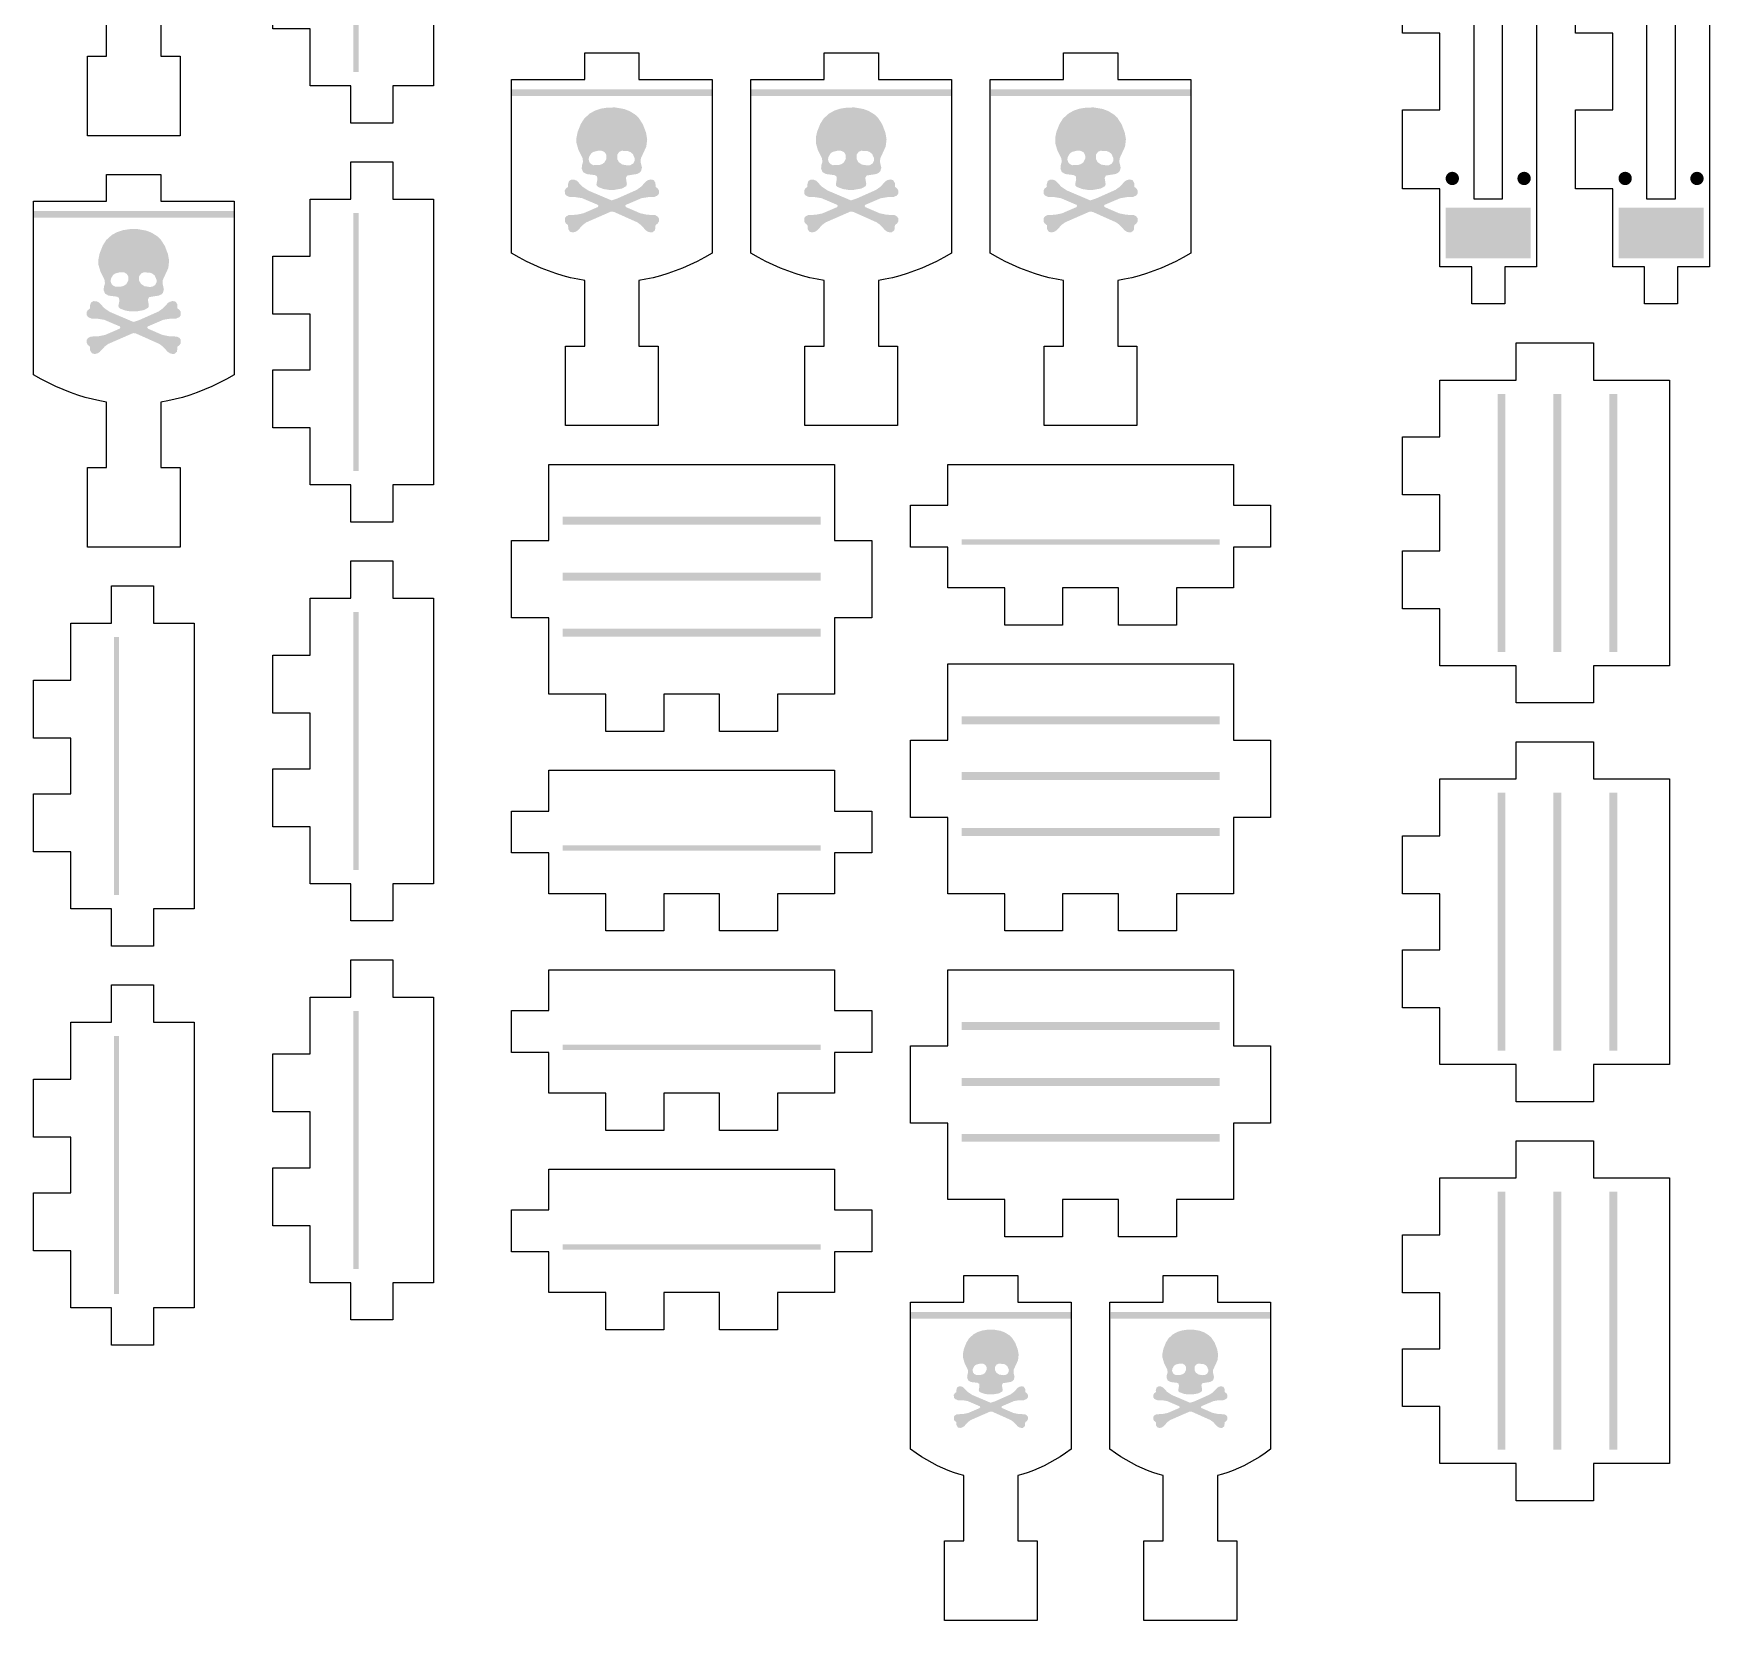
# Model space of a CAD drawing. Header units: millimetres. Extents: x 6 to 297, y 55 to 451.
# Drawn here: x 171 to 297, y 55 to 174.3 of the extents above; entities that cross this region are included whole.
import ezdxf

# ---------------------------------------------------------------- set-up
doc = ezdxf.new("R2010")
doc.units = ezdxf.units.MM
doc.layers.add('CUT', color=1, linetype='Continuous')
doc.layers.add('RASTER', color=7, linetype='Continuous')

msp = doc.modelspace()

# ---------------------------------------------------------------- hatches: boundary and pattern name
at = {"layer": 'RASTER'}
for points in [[(195.451, 190.799), (195.451, 171.399), (195.051, 171.399), (195.051, 190.799)], [(207, 170.097), (222, 170.097), (222, 169.597), (207, 169.597)], [(225, 170.097), (240, 170.097), (240, 169.597), (225, 169.597)], [(243, 170.097), (258, 170.097), (258, 169.597), (243, 169.597)], [(278.2, 163.398), (278.196, 163.333), (278.183, 163.269), (278.162, 163.207), (278.133, 163.148), (278.097, 163.094), (278.054, 163.044), (278.004, 163.001), (277.95, 162.965), (277.891, 162.936), (277.829, 162.915), (277.765, 162.902), (277.7, 162.898), (277.635, 162.902), (277.571, 162.915), (277.509, 162.936), (277.45, 162.965), (277.396, 163.001), (277.346, 163.044), (277.303, 163.094), (277.267, 163.148), (277.238, 163.207), (277.217, 163.269), (277.204, 163.333), (277.2, 163.398), (277.204, 163.463), (277.217, 163.527), (277.238, 163.589), (277.267, 163.648), (277.303, 163.702), (277.346, 163.752), (277.396, 163.795), (277.45, 163.831), (277.509, 163.86), (277.571, 163.881), (277.635, 163.894), (277.7, 163.898), (277.765, 163.894), (277.829, 163.881), (277.891, 163.86), (277.95, 163.831), (278.004, 163.795), (278.054, 163.752), (278.097, 163.702), (278.133, 163.648), (278.162, 163.589), (278.183, 163.527), (278.196, 163.463)], [(283.6, 163.398), (283.596, 163.333), (283.583, 163.269), (283.562, 163.207), (283.533, 163.148), (283.497, 163.094), (283.454, 163.044), (283.404, 163.001), (283.35, 162.965), (283.291, 162.936), (283.229, 162.915), (283.165, 162.902), (283.1, 162.898), (283.035, 162.902), (282.971, 162.915), (282.909, 162.936), (282.85, 162.965), (282.796, 163.001), (282.746, 163.044), (282.703, 163.094), (282.667, 163.148), (282.638, 163.207), (282.617, 163.269), (282.604, 163.333), (282.6, 163.398), (282.604, 163.463), (282.617, 163.527), (282.638, 163.589), (282.667, 163.648), (282.703, 163.702), (282.746, 163.752), (282.796, 163.795), (282.85, 163.831), (282.909, 163.86), (282.971, 163.881), (283.035, 163.894), (283.1, 163.898), (283.165, 163.894), (283.229, 163.881), (283.291, 163.86), (283.35, 163.831), (283.404, 163.795), (283.454, 163.752), (283.497, 163.702), (283.533, 163.648), (283.562, 163.589), (283.583, 163.527), (283.596, 163.463)], [(291.2, 163.398), (291.196, 163.333), (291.183, 163.269), (291.162, 163.207), (291.133, 163.148), (291.097, 163.094), (291.054, 163.044), (291.004, 163.001), (290.95, 162.965), (290.891, 162.936), (290.829, 162.915), (290.765, 162.902), (290.7, 162.898), (290.635, 162.902), (290.571, 162.915), (290.509, 162.936), (290.45, 162.965), (290.396, 163.001), (290.346, 163.044), (290.303, 163.094), (290.267, 163.148), (290.238, 163.207), (290.217, 163.269), (290.204, 163.333), (290.2, 163.398), (290.204, 163.463), (290.217, 163.527), (290.238, 163.589), (290.267, 163.648), (290.303, 163.702), (290.346, 163.752), (290.396, 163.795), (290.45, 163.831), (290.509, 163.86), (290.571, 163.881), (290.635, 163.894), (290.7, 163.898), (290.765, 163.894), (290.829, 163.881), (290.891, 163.86), (290.95, 163.831), (291.004, 163.795), (291.054, 163.752), (291.097, 163.702), (291.133, 163.648), (291.162, 163.589), (291.183, 163.527), (291.196, 163.463)], [(296.6, 163.398), (296.596, 163.333), (296.583, 163.269), (296.562, 163.207), (296.533, 163.148), (296.497, 163.094), (296.454, 163.044), (296.404, 163.001), (296.35, 162.965), (296.291, 162.936), (296.229, 162.915), (296.165, 162.902), (296.1, 162.898), (296.035, 162.902), (295.971, 162.915), (295.909, 162.936), (295.85, 162.965), (295.796, 163.001), (295.746, 163.044), (295.703, 163.094), (295.667, 163.148), (295.638, 163.207), (295.617, 163.269), (295.604, 163.333), (295.6, 163.398), (295.604, 163.463), (295.617, 163.527), (295.638, 163.589), (295.667, 163.648), (295.703, 163.702), (295.746, 163.752), (295.796, 163.795), (295.85, 163.831), (295.909, 163.86), (295.971, 163.881), (296.035, 163.894), (296.1, 163.898), (296.165, 163.894), (296.229, 163.881), (296.291, 163.86), (296.35, 163.831), (296.404, 163.795), (296.454, 163.752), (296.497, 163.702), (296.533, 163.648), (296.562, 163.589), (296.583, 163.527), (296.596, 163.463)], [(171.051, 160.955), (186.051, 160.955), (186.051, 160.455), (171.051, 160.455)], [(195.451, 160.799), (195.451, 141.399), (195.051, 141.399), (195.051, 160.799)], [(283.6, 161.198), (283.6, 157.398), (277.2, 157.398), (277.2, 161.198)], [(296.6, 161.198), (296.6, 157.398), (290.2, 157.398), (290.2, 161.198)], [(281.7, 147.198), (281.7, 127.798), (281.1, 127.798), (281.1, 147.198)], [(285.9, 147.198), (285.9, 127.798), (285.3, 127.798), (285.3, 147.198)], [(290.1, 147.198), (290.1, 127.798), (289.5, 127.798), (289.5, 147.198)], [(210.8, 137.953), (230.2, 137.953), (230.2, 137.353), (210.8, 137.353)], [(240.8, 136.253), (260.2, 136.253), (260.2, 135.853), (240.8, 135.853)], [(210.8, 133.753), (230.2, 133.753), (230.2, 133.153), (210.8, 133.153)], [(195.451, 130.799), (195.451, 111.399), (195.051, 111.399), (195.051, 130.799)], [(177.451, 128.912), (177.451, 109.512), (177.051, 109.512), (177.051, 128.912)], [(210.8, 129.553), (230.2, 129.553), (230.2, 128.953), (210.8, 128.953)], [(240.8, 122.953), (260.2, 122.953), (260.2, 122.353), (240.8, 122.353)], [(240.8, 118.753), (260.2, 118.753), (260.2, 118.153), (240.8, 118.153)], [(281.7, 117.198), (281.7, 97.798), (281.1, 97.798), (281.1, 117.198)], [(285.9, 117.198), (285.9, 97.798), (285.3, 97.798), (285.3, 117.198)], [(290.1, 117.198), (290.1, 97.798), (289.5, 97.798), (289.5, 117.198)], [(240.8, 114.553), (260.2, 114.553), (260.2, 113.953), (240.8, 113.953)], [(210.8, 113.253), (230.2, 113.253), (230.2, 112.853), (210.8, 112.853)], [(195.451, 100.799), (195.451, 81.399), (195.051, 81.399), (195.051, 100.799)], [(240.8, 99.953), (260.2, 99.953), (260.2, 99.353), (240.8, 99.353)], [(177.451, 98.912), (177.451, 79.512), (177.051, 79.512), (177.051, 98.912)], [(210.8, 98.253), (230.2, 98.253), (230.2, 97.853), (210.8, 97.853)], [(240.8, 95.753), (260.2, 95.753), (260.2, 95.153), (240.8, 95.153)], [(240.8, 91.553), (260.2, 91.553), (260.2, 90.953), (240.8, 90.953)], [(281.7, 87.198), (281.7, 67.798), (281.1, 67.798), (281.1, 87.198)], [(285.9, 87.198), (285.9, 67.798), (285.3, 67.798), (285.3, 87.198)], [(290.1, 87.198), (290.1, 67.798), (289.5, 67.798), (289.5, 87.198)], [(210.8, 83.253), (230.2, 83.253), (230.2, 82.853), (210.8, 82.853)], [(237, 78.153), (249, 78.153), (249, 77.653), (237, 77.653)], [(252, 78.153), (264, 78.153), (264, 77.653), (252, 77.653)]]:
    msp.add_hatch(color=7, dxfattribs=at).paths.add_polyline_path(points)
h = msp.add_hatch(color=7, dxfattribs=at)
h.paths.add_polyline_path([(214.19, 168.727), (214.746, 168.737), (215.418, 168.621), (215.829, 168.466), (216.255, 168.203), (216.501, 167.981), (216.83, 167.474), (217.069, 166.852), (217.158, 166.35), (217.094, 165.799), (216.683, 164.905), (216.665, 164.627), (216.764, 164.209), (216.69, 163.938), (216.567, 163.815), (216.38, 163.732), (215.659, 163.616), (215.558, 163.446), (215.632, 162.979), (215.59, 162.824), (215.278, 162.644), (214.672, 162.536), (214.303, 162.536), (213.877, 162.602), (213.466, 162.757), (213.368, 162.856), (213.343, 162.954), (213.417, 163.348), (213.385, 163.562), (213.228, 163.65), (212.615, 163.727), (212.342, 163.872), (212.236, 164.135), (212.253, 164.389), (212.335, 164.652), (212.295, 164.932), (211.997, 165.521), (211.842, 166.055), (211.842, 166.473), (211.931, 166.901), (212.17, 167.499), (212.426, 167.908), (212.854, 168.291), (213.252, 168.508), (213.678, 168.648)])
h.paths.add_polyline_path([(213.449, 165.481), (213.097, 165.39), (212.942, 165.275), (212.787, 165.011), (212.755, 164.827), (212.809, 164.635), (212.918, 164.497), (213.112, 164.396), (213.54, 164.406), (213.752, 164.465), (213.941, 164.595), (214.096, 164.883), (214.092, 165.154), (213.976, 165.358), (213.772, 165.474)], flags=0)
h.paths.add_polyline_path([(215.246, 165.481), (215.059, 165.398), (214.904, 165.183), (214.904, 164.859), (215.034, 164.62), (215.297, 164.44), (215.681, 164.381), (215.888, 164.396), (216.107, 164.522), (216.208, 164.716), (216.223, 164.898), (216.082, 165.225), (215.927, 165.366), (215.74, 165.449)], flags=0)
h.paths.add_polyline_path([(211.459, 163.313), (211.678, 163.306), (211.867, 163.225), (212.303, 162.774), (212.714, 162.496), (214.475, 161.748), (214.886, 161.879), (216.368, 162.538), (216.697, 162.774), (217.076, 163.183), (217.214, 163.267), (217.428, 163.323), (217.65, 163.274), (217.78, 163.06), (217.788, 162.772), (217.952, 162.642), (218.036, 162.504), (218.034, 162.25), (217.928, 162.11), (217.652, 161.992), (217.231, 161.994), (216.725, 161.911), (215.551, 161.411), (215.509, 161.33), (215.568, 161.241), (216.651, 160.774), (217.182, 160.666), (217.733, 160.651), (217.928, 160.55), (218.034, 160.41), (218.034, 160.159), (217.952, 160.018), (217.788, 159.888), (217.748, 159.509), (217.561, 159.352), (217.428, 159.337), (217.214, 159.393), (217.052, 159.502), (216.673, 159.91), (216.417, 160.097), (214.665, 160.88), (214.451, 160.912), (212.583, 160.097), (212.327, 159.91), (211.948, 159.502), (211.786, 159.393), (211.572, 159.337), (211.353, 159.388), (211.22, 159.6), (211.212, 159.888), (211.048, 160.018), (210.966, 160.159), (210.966, 160.41), (211.072, 160.55), (211.267, 160.651), (211.818, 160.666), (212.349, 160.774), (213.432, 161.241), (213.491, 161.33), (213.449, 161.411), (212.275, 161.911), (211.769, 161.994), (211.348, 161.992), (211.072, 162.11), (210.966, 162.25), (210.964, 162.504), (211.048, 162.642), (211.212, 162.772), (211.203, 162.954), (211.276, 163.2)])
h = msp.add_hatch(color=7, dxfattribs=at)
h.paths.add_polyline_path([(232.19, 168.727), (232.746, 168.737), (233.418, 168.621), (233.829, 168.466), (234.255, 168.203), (234.501, 167.981), (234.83, 167.474), (235.069, 166.852), (235.158, 166.35), (235.094, 165.799), (234.683, 164.905), (234.665, 164.627), (234.764, 164.209), (234.69, 163.938), (234.567, 163.815), (234.38, 163.732), (233.659, 163.616), (233.558, 163.446), (233.632, 162.979), (233.59, 162.824), (233.278, 162.644), (232.672, 162.536), (232.303, 162.536), (231.877, 162.602), (231.466, 162.757), (231.368, 162.856), (231.343, 162.954), (231.417, 163.348), (231.385, 163.562), (231.228, 163.65), (230.615, 163.727), (230.342, 163.872), (230.236, 164.135), (230.253, 164.389), (230.335, 164.652), (230.295, 164.932), (229.997, 165.521), (229.842, 166.055), (229.842, 166.473), (229.931, 166.901), (230.17, 167.499), (230.426, 167.908), (230.854, 168.291), (231.252, 168.508), (231.678, 168.648)])
h.paths.add_polyline_path([(231.449, 165.481), (231.097, 165.39), (230.942, 165.275), (230.787, 165.011), (230.755, 164.827), (230.809, 164.635), (230.918, 164.497), (231.112, 164.396), (231.54, 164.406), (231.752, 164.465), (231.941, 164.595), (232.096, 164.883), (232.092, 165.154), (231.976, 165.358), (231.772, 165.474)], flags=0)
h.paths.add_polyline_path([(233.246, 165.481), (233.059, 165.398), (232.904, 165.183), (232.904, 164.859), (233.034, 164.62), (233.297, 164.44), (233.681, 164.381), (233.888, 164.396), (234.107, 164.522), (234.208, 164.716), (234.223, 164.898), (234.082, 165.225), (233.927, 165.366), (233.74, 165.449)], flags=0)
h.paths.add_polyline_path([(229.459, 163.313), (229.678, 163.306), (229.867, 163.225), (230.303, 162.774), (230.714, 162.496), (232.475, 161.748), (232.886, 161.879), (234.368, 162.538), (234.697, 162.774), (235.076, 163.183), (235.214, 163.267), (235.428, 163.323), (235.65, 163.274), (235.78, 163.06), (235.788, 162.772), (235.952, 162.642), (236.036, 162.504), (236.034, 162.25), (235.928, 162.11), (235.652, 161.992), (235.231, 161.994), (234.725, 161.911), (233.551, 161.411), (233.509, 161.33), (233.568, 161.241), (234.651, 160.774), (235.182, 160.666), (235.733, 160.651), (235.928, 160.55), (236.034, 160.41), (236.034, 160.159), (235.952, 160.018), (235.788, 159.888), (235.748, 159.509), (235.561, 159.352), (235.428, 159.337), (235.214, 159.393), (235.052, 159.502), (234.673, 159.91), (234.417, 160.097), (232.665, 160.88), (232.451, 160.912), (230.583, 160.097), (230.327, 159.91), (229.948, 159.502), (229.786, 159.393), (229.572, 159.337), (229.353, 159.388), (229.22, 159.6), (229.212, 159.888), (229.048, 160.018), (228.966, 160.159), (228.966, 160.41), (229.072, 160.55), (229.267, 160.651), (229.818, 160.666), (230.349, 160.774), (231.432, 161.241), (231.491, 161.33), (231.449, 161.411), (230.275, 161.911), (229.769, 161.994), (229.348, 161.992), (229.072, 162.11), (228.966, 162.25), (228.964, 162.504), (229.048, 162.642), (229.212, 162.772), (229.203, 162.954), (229.276, 163.2)])
h = msp.add_hatch(color=7, dxfattribs=at)
h.paths.add_polyline_path([(250.19, 168.727), (250.746, 168.737), (251.418, 168.621), (251.829, 168.466), (252.255, 168.203), (252.501, 167.981), (252.83, 167.474), (253.069, 166.852), (253.158, 166.35), (253.094, 165.799), (252.683, 164.905), (252.665, 164.627), (252.764, 164.209), (252.69, 163.938), (252.567, 163.815), (252.38, 163.732), (251.659, 163.616), (251.558, 163.446), (251.632, 162.979), (251.59, 162.824), (251.278, 162.644), (250.672, 162.536), (250.303, 162.536), (249.877, 162.602), (249.466, 162.757), (249.368, 162.856), (249.343, 162.954), (249.417, 163.348), (249.385, 163.562), (249.228, 163.65), (248.615, 163.727), (248.342, 163.872), (248.236, 164.135), (248.253, 164.389), (248.335, 164.652), (248.295, 164.932), (247.997, 165.521), (247.842, 166.055), (247.842, 166.473), (247.931, 166.901), (248.17, 167.499), (248.426, 167.908), (248.854, 168.291), (249.252, 168.508), (249.678, 168.648)])
h.paths.add_polyline_path([(249.449, 165.481), (249.097, 165.39), (248.942, 165.275), (248.787, 165.011), (248.755, 164.827), (248.809, 164.635), (248.918, 164.497), (249.112, 164.396), (249.54, 164.406), (249.752, 164.465), (249.941, 164.595), (250.096, 164.883), (250.092, 165.154), (249.976, 165.358), (249.772, 165.474)], flags=0)
h.paths.add_polyline_path([(251.246, 165.481), (251.059, 165.398), (250.904, 165.183), (250.904, 164.859), (251.034, 164.62), (251.297, 164.44), (251.681, 164.381), (251.888, 164.396), (252.107, 164.522), (252.208, 164.716), (252.223, 164.898), (252.082, 165.225), (251.927, 165.366), (251.74, 165.449)], flags=0)
h.paths.add_polyline_path([(247.459, 163.313), (247.678, 163.306), (247.867, 163.225), (248.303, 162.774), (248.714, 162.496), (250.475, 161.748), (250.886, 161.879), (252.368, 162.538), (252.697, 162.774), (253.076, 163.183), (253.214, 163.267), (253.428, 163.323), (253.65, 163.274), (253.78, 163.06), (253.788, 162.772), (253.952, 162.642), (254.036, 162.504), (254.034, 162.25), (253.928, 162.11), (253.652, 161.992), (253.231, 161.994), (252.725, 161.911), (251.551, 161.411), (251.509, 161.33), (251.568, 161.241), (252.651, 160.774), (253.182, 160.666), (253.733, 160.651), (253.928, 160.55), (254.034, 160.41), (254.034, 160.159), (253.952, 160.018), (253.788, 159.888), (253.748, 159.509), (253.561, 159.352), (253.428, 159.337), (253.214, 159.393), (253.052, 159.502), (252.673, 159.91), (252.417, 160.097), (250.665, 160.88), (250.451, 160.912), (248.583, 160.097), (248.327, 159.91), (247.948, 159.502), (247.786, 159.393), (247.572, 159.337), (247.353, 159.388), (247.22, 159.6), (247.212, 159.888), (247.048, 160.018), (246.966, 160.159), (246.966, 160.41), (247.072, 160.55), (247.267, 160.651), (247.818, 160.666), (248.349, 160.774), (249.432, 161.241), (249.491, 161.33), (249.449, 161.411), (248.275, 161.911), (247.769, 161.994), (247.348, 161.992), (247.072, 162.11), (246.966, 162.25), (246.964, 162.504), (247.048, 162.642), (247.212, 162.772), (247.203, 162.954), (247.276, 163.2)])
h = msp.add_hatch(color=7, dxfattribs=at)
h.paths.add_polyline_path([(178.241, 159.586), (178.797, 159.595), (179.469, 159.48), (179.88, 159.325), (180.305, 159.061), (180.551, 158.84), (180.881, 158.333), (181.12, 157.711), (181.209, 157.209), (181.145, 156.657), (180.734, 155.764), (180.716, 155.486), (180.815, 155.068), (180.741, 154.797), (180.618, 154.674), (180.431, 154.59), (179.71, 154.475), (179.609, 154.305), (179.683, 153.837), (179.641, 153.682), (179.329, 153.503), (178.723, 153.394), (178.354, 153.394), (177.928, 153.461), (177.517, 153.616), (177.419, 153.714), (177.394, 153.813), (177.468, 154.206), (177.436, 154.421), (177.279, 154.509), (176.666, 154.585), (176.393, 154.731), (176.287, 154.994), (176.304, 155.247), (176.385, 155.511), (176.346, 155.791), (176.048, 156.379), (175.893, 156.913), (175.893, 157.332), (175.982, 157.76), (176.221, 158.358), (176.477, 158.766), (176.905, 159.15), (177.303, 159.367), (177.729, 159.507)])
h.paths.add_polyline_path([(177.5, 156.34), (177.148, 156.249), (176.993, 156.133), (176.838, 155.87), (176.806, 155.685), (176.86, 155.493), (176.969, 155.356), (177.163, 155.255), (177.591, 155.265), (177.803, 155.324), (177.992, 155.454), (178.147, 155.742), (178.142, 156.013), (178.027, 156.217), (177.823, 156.333)], flags=0)
h.paths.add_polyline_path([(179.297, 156.34), (179.11, 156.256), (178.954, 156.042), (178.954, 155.717), (179.085, 155.479), (179.348, 155.299), (179.732, 155.24), (179.939, 155.255), (180.158, 155.38), (180.259, 155.575), (180.273, 155.757), (180.133, 156.084), (179.978, 156.224), (179.791, 156.308)], flags=0)
h.paths.add_polyline_path([(175.509, 154.172), (175.728, 154.165), (175.918, 154.083), (176.353, 153.633), (176.764, 153.355), (178.526, 152.607), (178.937, 152.737), (180.419, 153.397), (180.748, 153.633), (181.127, 154.042), (181.265, 154.125), (181.479, 154.182), (181.701, 154.133), (181.831, 153.919), (181.838, 153.631), (182.003, 153.5), (182.087, 153.362), (182.085, 153.109), (181.979, 152.969), (181.703, 152.851), (181.282, 152.853), (180.775, 152.769), (179.602, 152.27), (179.56, 152.189), (179.619, 152.1), (180.702, 151.633), (181.233, 151.524), (181.784, 151.509), (181.979, 151.409), (182.085, 151.268), (182.085, 151.017), (182.003, 150.877), (181.838, 150.747), (181.799, 150.368), (181.612, 150.21), (181.479, 150.195), (181.265, 150.252), (181.103, 150.36), (180.724, 150.769), (180.468, 150.956), (178.716, 151.738), (178.502, 151.77), (176.634, 150.956), (176.378, 150.769), (175.999, 150.36), (175.837, 150.252), (175.623, 150.195), (175.404, 150.247), (175.271, 150.459), (175.263, 150.747), (175.099, 150.877), (175.017, 151.017), (175.017, 151.268), (175.123, 151.409), (175.318, 151.509), (175.869, 151.524), (176.4, 151.633), (177.483, 152.1), (177.542, 152.189), (177.5, 152.27), (176.326, 152.769), (175.82, 152.853), (175.399, 152.851), (175.123, 152.969), (175.017, 153.109), (175.015, 153.362), (175.099, 153.5), (175.263, 153.631), (175.254, 153.813), (175.327, 154.059)])
h = msp.add_hatch(color=7, dxfattribs=at)
h.paths.add_polyline_path([(242.756, 76.825), (243.194, 76.833), (243.723, 76.742), (244.046, 76.62), (244.381, 76.413), (244.575, 76.239), (244.835, 75.839), (245.022, 75.349), (245.092, 74.954), (245.042, 74.52), (244.718, 73.817), (244.705, 73.598), (244.782, 73.269), (244.724, 73.056), (244.627, 72.959), (244.48, 72.893), (243.912, 72.802), (243.833, 72.668), (243.891, 72.3), (243.858, 72.178), (243.612, 72.037), (243.136, 71.952), (242.845, 71.952), (242.51, 72.004), (242.186, 72.126), (242.109, 72.203), (242.09, 72.281), (242.148, 72.591), (242.122, 72.759), (241.998, 72.829), (241.516, 72.889), (241.301, 73.003), (241.218, 73.211), (241.231, 73.41), (241.295, 73.618), (241.264, 73.838), (241.03, 74.301), (240.908, 74.722), (240.908, 75.051), (240.978, 75.388), (241.165, 75.859), (241.367, 76.18), (241.704, 76.483), (242.018, 76.653), (242.353, 76.763)])
h.paths.add_polyline_path([(242.173, 74.27), (241.896, 74.199), (241.774, 74.108), (241.652, 73.9), (241.627, 73.755), (241.669, 73.604), (241.754, 73.495), (241.907, 73.416), (242.245, 73.424), (242.411, 73.47), (242.56, 73.573), (242.682, 73.8), (242.678, 74.013), (242.587, 74.173), (242.427, 74.265)], flags=0)
h.paths.add_polyline_path([(243.587, 74.27), (243.44, 74.204), (243.318, 74.036), (243.318, 73.78), (243.42, 73.592), (243.628, 73.451), (243.93, 73.404), (244.093, 73.416), (244.265, 73.515), (244.344, 73.668), (244.356, 73.811), (244.246, 74.069), (244.124, 74.179), (243.976, 74.245)], flags=0)
h.paths.add_polyline_path([(240.606, 72.564), (240.778, 72.558), (240.927, 72.494), (241.27, 72.139), (241.594, 71.921), (242.981, 71.332), (243.304, 71.434), (244.47, 71.953), (244.73, 72.139), (245.028, 72.461), (245.137, 72.527), (245.305, 72.571), (245.48, 72.533), (245.582, 72.364), (245.588, 72.138), (245.718, 72.035), (245.784, 71.926), (245.782, 71.727), (245.698, 71.616), (245.482, 71.523), (245.15, 71.525), (244.751, 71.46), (243.827, 71.066), (243.794, 71.002), (243.841, 70.933), (244.693, 70.565), (245.112, 70.479), (245.545, 70.468), (245.698, 70.388), (245.782, 70.278), (245.782, 70.08), (245.718, 69.97), (245.588, 69.867), (245.557, 69.569), (245.41, 69.445), (245.305, 69.433), (245.137, 69.478), (245.009, 69.563), (244.711, 69.885), (244.509, 70.032), (243.13, 70.648), (242.961, 70.673), (241.491, 70.032), (241.289, 69.885), (240.991, 69.563), (240.863, 69.478), (240.695, 69.433), (240.522, 69.474), (240.418, 69.641), (240.412, 69.867), (240.282, 69.97), (240.218, 70.08), (240.218, 70.278), (240.302, 70.388), (240.455, 70.468), (240.888, 70.479), (241.307, 70.565), (242.159, 70.933), (242.206, 71.002), (242.173, 71.066), (241.249, 71.46), (240.85, 71.525), (240.518, 71.523), (240.302, 71.616), (240.218, 71.727), (240.216, 71.926), (240.282, 72.035), (240.412, 72.138), (240.404, 72.281), (240.462, 72.475)])
h = msp.add_hatch(color=7, dxfattribs=at)
h.paths.add_polyline_path([(257.756, 76.825), (258.194, 76.833), (258.723, 76.742), (259.046, 76.62), (259.381, 76.413), (259.575, 76.239), (259.835, 75.839), (260.022, 75.349), (260.092, 74.954), (260.042, 74.52), (259.718, 73.817), (259.705, 73.598), (259.782, 73.269), (259.724, 73.056), (259.627, 72.959), (259.48, 72.893), (258.912, 72.802), (258.833, 72.668), (258.891, 72.3), (258.858, 72.178), (258.612, 72.037), (258.136, 71.952), (257.845, 71.952), (257.51, 72.004), (257.186, 72.126), (257.109, 72.203), (257.09, 72.281), (257.148, 72.591), (257.122, 72.759), (256.998, 72.829), (256.516, 72.889), (256.301, 73.003), (256.218, 73.211), (256.231, 73.41), (256.295, 73.618), (256.264, 73.838), (256.03, 74.301), (255.908, 74.722), (255.908, 75.051), (255.978, 75.388), (256.165, 75.859), (256.367, 76.18), (256.704, 76.483), (257.018, 76.653), (257.353, 76.763)])
h.paths.add_polyline_path([(257.173, 74.27), (256.896, 74.199), (256.774, 74.108), (256.652, 73.9), (256.627, 73.755), (256.669, 73.604), (256.754, 73.495), (256.907, 73.416), (257.245, 73.424), (257.411, 73.47), (257.56, 73.573), (257.682, 73.8), (257.678, 74.013), (257.587, 74.173), (257.427, 74.265)], flags=0)
h.paths.add_polyline_path([(258.587, 74.27), (258.44, 74.204), (258.318, 74.036), (258.318, 73.78), (258.42, 73.592), (258.628, 73.451), (258.93, 73.404), (259.093, 73.416), (259.265, 73.515), (259.344, 73.668), (259.356, 73.811), (259.246, 74.069), (259.124, 74.179), (258.976, 74.245)], flags=0)
h.paths.add_polyline_path([(255.606, 72.564), (255.778, 72.558), (255.927, 72.494), (256.27, 72.139), (256.594, 71.921), (257.981, 71.332), (258.304, 71.434), (259.47, 71.953), (259.73, 72.139), (260.028, 72.461), (260.137, 72.527), (260.305, 72.571), (260.48, 72.533), (260.582, 72.364), (260.588, 72.138), (260.718, 72.035), (260.784, 71.926), (260.782, 71.727), (260.698, 71.616), (260.482, 71.523), (260.15, 71.525), (259.751, 71.46), (258.827, 71.066), (258.794, 71.002), (258.841, 70.933), (259.693, 70.565), (260.112, 70.479), (260.545, 70.468), (260.698, 70.388), (260.782, 70.278), (260.782, 70.08), (260.718, 69.97), (260.588, 69.867), (260.557, 69.569), (260.41, 69.445), (260.305, 69.433), (260.137, 69.478), (260.009, 69.563), (259.711, 69.885), (259.509, 70.032), (258.13, 70.648), (257.961, 70.673), (256.491, 70.032), (256.289, 69.885), (255.991, 69.563), (255.863, 69.478), (255.695, 69.433), (255.522, 69.474), (255.418, 69.641), (255.412, 69.867), (255.282, 69.97), (255.218, 70.08), (255.218, 70.278), (255.302, 70.388), (255.455, 70.468), (255.888, 70.479), (256.307, 70.565), (257.159, 70.933), (257.206, 71.002), (257.173, 71.066), (256.249, 71.46), (255.85, 71.525), (255.518, 71.523), (255.302, 71.616), (255.218, 71.727), (255.216, 71.926), (255.282, 72.035), (255.412, 72.138), (255.404, 72.281), (255.462, 72.475)])

# ---------------------------------------------------------------- linework, layer by layer
at = {"layer": 'CUT'}
for points in [[(284.04, 197.839), (284.04, 156.758), (281.64, 156.758), (281.64, 153.958), (279.16, 153.958), (279.16, 156.758), (276.76, 156.758), (276.76, 162.615), (273.96, 162.615), (273.96, 168.553), (276.76, 168.553), (276.76, 174.33), (273.96, 174.33), (273.96, 180.267), (276.76, 180.267), (276.76, 186.044), (273.96, 186.044), (273.96, 191.982), (276.76, 191.982), (276.76, 197.839), (279.16, 197.839), (279.16, 200.639), (281.64, 200.639), (281.64, 197.839)], [(297.04, 197.839), (297.04, 156.758), (294.64, 156.758), (294.64, 153.958), (292.16, 153.958), (292.16, 156.758), (289.76, 156.758), (289.76, 162.615), (286.96, 162.615), (286.96, 168.553), (289.76, 168.553), (289.76, 174.33), (286.96, 174.33), (286.96, 180.267), (289.76, 180.267), (289.76, 186.044), (286.96, 186.044), (286.96, 191.982), (289.76, 191.982), (289.76, 197.839), (292.16, 197.839), (292.16, 200.639), (294.64, 200.639), (294.64, 197.839)], [(201.091, 191.839), (201.091, 170.359), (198.024, 170.359), (198.024, 167.559), (194.878, 167.559), (194.878, 170.359), (191.811, 170.359), (191.811, 174.639), (189.011, 174.639), (189.011, 178.999), (191.811, 178.999), (191.811, 183.199), (189.011, 183.199), (189.011, 187.559), (191.811, 187.559), (191.811, 191.839), (194.878, 191.839), (194.878, 194.639), (198.024, 194.639), (198.024, 191.839)], [(281.46, 192.759), (281.46, 161.838), (279.34, 161.838), (279.34, 192.759)], [(294.46, 192.759), (294.46, 161.838), (292.34, 161.838), (292.34, 192.759)], [(212.46, 172.837), (216.54, 172.837), (216.54, 170.837), (222.04, 170.837), (222.04, 157.773), (221.469, 157.451), (220.918, 157.163), (220.367, 156.899), (219.815, 156.658), (219.264, 156.442), (218.712, 156.249), (218.161, 156.079), (217.609, 155.934), (217.058, 155.812), (216.54, 155.72), (216.54, 150.793), (217.99, 150.793), (217.99, 144.813), (211.01, 144.813), (211.01, 150.793), (212.46, 150.793), (212.46, 155.72), (211.942, 155.812), (211.391, 155.934), (210.839, 156.079), (210.288, 156.249), (209.736, 156.442), (209.185, 156.658), (208.633, 156.899), (208.082, 157.163), (207.531, 157.451), (206.96, 157.773), (206.96, 170.837), (212.46, 170.837)], [(230.46, 172.837), (234.54, 172.837), (234.54, 170.837), (240.04, 170.837), (240.04, 157.773), (239.469, 157.451), (238.918, 157.163), (238.367, 156.899), (237.815, 156.658), (237.264, 156.442), (236.712, 156.249), (236.161, 156.079), (235.609, 155.934), (235.058, 155.812), (234.54, 155.72), (234.54, 150.793), (235.99, 150.793), (235.99, 144.813), (229.01, 144.813), (229.01, 150.793), (230.46, 150.793), (230.46, 155.72), (229.942, 155.812), (229.391, 155.934), (228.839, 156.079), (228.288, 156.249), (227.736, 156.442), (227.185, 156.658), (226.633, 156.899), (226.082, 157.163), (225.531, 157.451), (224.96, 157.773), (224.96, 170.837), (230.46, 170.837)], [(248.46, 172.837), (252.54, 172.837), (252.54, 170.837), (258.04, 170.837), (258.04, 157.773), (257.469, 157.451), (256.918, 157.163), (256.367, 156.899), (255.815, 156.658), (255.264, 156.442), (254.712, 156.249), (254.161, 156.079), (253.609, 155.934), (253.058, 155.812), (252.54, 155.72), (252.54, 150.793), (253.99, 150.793), (253.99, 144.813), (247.01, 144.813), (247.01, 150.793), (248.46, 150.793), (248.46, 155.72), (247.942, 155.812), (247.391, 155.934), (246.839, 156.079), (246.288, 156.249), (245.736, 156.442), (245.185, 156.658), (244.633, 156.899), (244.082, 157.163), (243.531, 157.451), (242.96, 157.773), (242.96, 170.837), (248.46, 170.837)], [(201.091, 161.839), (201.091, 140.359), (198.024, 140.359), (198.024, 137.559), (194.878, 137.559), (194.878, 140.359), (191.811, 140.359), (191.811, 144.639), (189.011, 144.639), (189.011, 148.999), (191.811, 148.999), (191.811, 153.199), (189.011, 153.199), (189.011, 157.559), (191.811, 157.559), (191.811, 161.839), (194.878, 161.839), (194.878, 164.639), (198.024, 164.639), (198.024, 161.839)], [(176.511, 163.695), (180.591, 163.695), (180.591, 161.695), (186.091, 161.695), (186.091, 148.632), (185.52, 148.309), (184.969, 148.022), (184.418, 147.758), (183.866, 147.517), (183.315, 147.3), (182.763, 147.107), (182.212, 146.938), (181.66, 146.792), (181.109, 146.671), (180.591, 146.578), (180.591, 141.652), (182.041, 141.652), (182.041, 135.672), (175.061, 135.672), (175.061, 141.652), (176.511, 141.652), (176.511, 146.578), (175.993, 146.671), (175.441, 146.792), (174.89, 146.938), (174.338, 147.107), (173.787, 147.3), (173.236, 147.517), (172.684, 147.758), (172.133, 148.022), (171.582, 148.309), (171.011, 148.632), (171.011, 161.695), (176.511, 161.695)], [(294.04, 148.238), (294.04, 126.758), (288.307, 126.758), (288.307, 123.958), (282.493, 123.958), (282.493, 126.758), (276.76, 126.758), (276.76, 131.038), (273.96, 131.038), (273.96, 135.398), (276.76, 135.398), (276.76, 139.598), (273.96, 139.598), (273.96, 143.958), (276.76, 143.958), (276.76, 148.238), (282.493, 148.238), (282.493, 151.038), (288.307, 151.038), (288.307, 148.238)], [(209.76, 141.893), (231.24, 141.893), (231.24, 136.16), (234.04, 136.16), (234.04, 130.347), (231.24, 130.347), (231.24, 124.613), (226.96, 124.613), (226.96, 121.813), (222.6, 121.813), (222.6, 124.613), (218.4, 124.613), (218.4, 121.813), (214.04, 121.813), (214.04, 124.613), (209.76, 124.613), (209.76, 130.347), (206.96, 130.347), (206.96, 136.16), (209.76, 136.16)], [(239.76, 141.893), (261.24, 141.893), (261.24, 138.827), (264.04, 138.827), (264.04, 135.68), (261.24, 135.68), (261.24, 132.613), (256.96, 132.613), (256.96, 129.813), (252.6, 129.813), (252.6, 132.613), (248.4, 132.613), (248.4, 129.813), (244.04, 129.813), (244.04, 132.613), (239.76, 132.613), (239.76, 135.68), (236.96, 135.68), (236.96, 138.827), (239.76, 138.827)], [(201.091, 131.839), (201.091, 110.359), (198.024, 110.359), (198.024, 107.559), (194.878, 107.559), (194.878, 110.359), (191.811, 110.359), (191.811, 114.639), (189.011, 114.639), (189.011, 118.999), (191.811, 118.999), (191.811, 123.199), (189.011, 123.199), (189.011, 127.559), (191.811, 127.559), (191.811, 131.839), (194.878, 131.839), (194.878, 134.639), (198.024, 134.639), (198.024, 131.839)], [(183.091, 129.952), (183.091, 108.472), (180.024, 108.472), (180.024, 105.672), (176.878, 105.672), (176.878, 108.472), (173.811, 108.472), (173.811, 112.752), (171.011, 112.752), (171.011, 117.112), (173.811, 117.112), (173.811, 121.312), (171.011, 121.312), (171.011, 125.672), (173.811, 125.672), (173.811, 129.952), (176.878, 129.952), (176.878, 132.752), (180.024, 132.752), (180.024, 129.952)], [(239.76, 126.893), (261.24, 126.893), (261.24, 121.16), (264.04, 121.16), (264.04, 115.347), (261.24, 115.347), (261.24, 109.613), (256.96, 109.613), (256.96, 106.813), (252.6, 106.813), (252.6, 109.613), (248.4, 109.613), (248.4, 106.813), (244.04, 106.813), (244.04, 109.613), (239.76, 109.613), (239.76, 115.347), (236.96, 115.347), (236.96, 121.16), (239.76, 121.16)], [(294.04, 118.238), (294.04, 96.758), (288.307, 96.758), (288.307, 93.958), (282.493, 93.958), (282.493, 96.758), (276.76, 96.758), (276.76, 101.038), (273.96, 101.038), (273.96, 105.398), (276.76, 105.398), (276.76, 109.598), (273.96, 109.598), (273.96, 113.958), (276.76, 113.958), (276.76, 118.238), (282.493, 118.238), (282.493, 121.038), (288.307, 121.038), (288.307, 118.238)], [(209.76, 118.893), (231.24, 118.893), (231.24, 115.827), (234.04, 115.827), (234.04, 112.68), (231.24, 112.68), (231.24, 109.613), (226.96, 109.613), (226.96, 106.813), (222.6, 106.813), (222.6, 109.613), (218.4, 109.613), (218.4, 106.813), (214.04, 106.813), (214.04, 109.613), (209.76, 109.613), (209.76, 112.68), (206.96, 112.68), (206.96, 115.827), (209.76, 115.827)], [(201.091, 101.839), (201.091, 80.359), (198.024, 80.359), (198.024, 77.559), (194.878, 77.559), (194.878, 80.359), (191.811, 80.359), (191.811, 84.639), (189.011, 84.639), (189.011, 88.999), (191.811, 88.999), (191.811, 93.199), (189.011, 93.199), (189.011, 97.559), (191.811, 97.559), (191.811, 101.839), (194.878, 101.839), (194.878, 104.639), (198.024, 104.639), (198.024, 101.839)], [(209.76, 103.893), (231.24, 103.893), (231.24, 100.827), (234.04, 100.827), (234.04, 97.68), (231.24, 97.68), (231.24, 94.613), (226.96, 94.613), (226.96, 91.813), (222.6, 91.813), (222.6, 94.613), (218.4, 94.613), (218.4, 91.813), (214.04, 91.813), (214.04, 94.613), (209.76, 94.613), (209.76, 97.68), (206.96, 97.68), (206.96, 100.827), (209.76, 100.827)], [(239.76, 103.893), (261.24, 103.893), (261.24, 98.16), (264.04, 98.16), (264.04, 92.347), (261.24, 92.347), (261.24, 86.613), (256.96, 86.613), (256.96, 83.813), (252.6, 83.813), (252.6, 86.613), (248.4, 86.613), (248.4, 83.813), (244.04, 83.813), (244.04, 86.613), (239.76, 86.613), (239.76, 92.347), (236.96, 92.347), (236.96, 98.16), (239.76, 98.16)], [(183.091, 99.952), (183.091, 78.472), (180.024, 78.472), (180.024, 75.672), (176.878, 75.672), (176.878, 78.472), (173.811, 78.472), (173.811, 82.752), (171.011, 82.752), (171.011, 87.112), (173.811, 87.112), (173.811, 91.312), (171.011, 91.312), (171.011, 95.672), (173.811, 95.672), (173.811, 99.952), (176.878, 99.952), (176.878, 102.752), (180.024, 102.752), (180.024, 99.952)], [(294.04, 88.238), (294.04, 66.758), (288.307, 66.758), (288.307, 63.958), (282.493, 63.958), (282.493, 66.758), (276.76, 66.758), (276.76, 71.038), (273.96, 71.038), (273.96, 75.398), (276.76, 75.398), (276.76, 79.598), (273.96, 79.598), (273.96, 83.958), (276.76, 83.958), (276.76, 88.238), (282.493, 88.238), (282.493, 91.038), (288.307, 91.038), (288.307, 88.238)], [(209.76, 88.893), (231.24, 88.893), (231.24, 85.827), (234.04, 85.827), (234.04, 82.68), (231.24, 82.68), (231.24, 79.613), (226.96, 79.613), (226.96, 76.813), (222.6, 76.813), (222.6, 79.613), (218.4, 79.613), (218.4, 76.813), (214.04, 76.813), (214.04, 79.613), (209.76, 79.613), (209.76, 82.68), (206.96, 82.68), (206.96, 85.827), (209.76, 85.827)], [(240.96, 80.893), (245.04, 80.893), (245.04, 78.893), (249.04, 78.893), (249.04, 67.833), (248.623, 67.537), (248.221, 67.272), (247.82, 67.027), (247.419, 66.801), (247.018, 66.595), (246.616, 66.409), (246.215, 66.242), (245.813, 66.094), (245.411, 65.967), (245.04, 65.867), (245.04, 60.938), (246.49, 60.938), (246.49, 54.958), (239.51, 54.958), (239.51, 60.938), (240.96, 60.938), (240.96, 65.867), (240.589, 65.967), (240.187, 66.094), (239.785, 66.242), (239.384, 66.409), (238.982, 66.595), (238.581, 66.801), (238.18, 67.027), (237.779, 67.272), (237.377, 67.537), (236.96, 67.833), (236.96, 78.893), (240.96, 78.893)], [(255.96, 80.893), (260.04, 80.893), (260.04, 78.893), (264.04, 78.893), (264.04, 67.833), (263.623, 67.537), (263.221, 67.272), (262.82, 67.027), (262.419, 66.801), (262.018, 66.595), (261.616, 66.409), (261.215, 66.242), (260.813, 66.094), (260.411, 65.967), (260.04, 65.867), (260.04, 60.938), (261.49, 60.938), (261.49, 54.958), (254.51, 54.958), (254.51, 60.938), (255.96, 60.938), (255.96, 65.867), (255.589, 65.967), (255.187, 66.094), (254.785, 66.242), (254.384, 66.409), (253.982, 66.595), (253.581, 66.801), (253.18, 67.027), (252.779, 67.272), (252.377, 67.537), (251.96, 67.833), (251.96, 78.893), (255.96, 78.893)]]:
    msp.add_lwpolyline(points, close=True, dxfattribs=at)
msp.add_lwpolyline([(180.591, 177.522), (180.591, 172.595), (182.041, 172.595), (182.041, 166.615), (175.061, 166.615), (175.061, 172.595), (176.511, 172.595), (176.511, 177.522)], dxfattribs=at)

doc.saveas('drawing.dxf')
